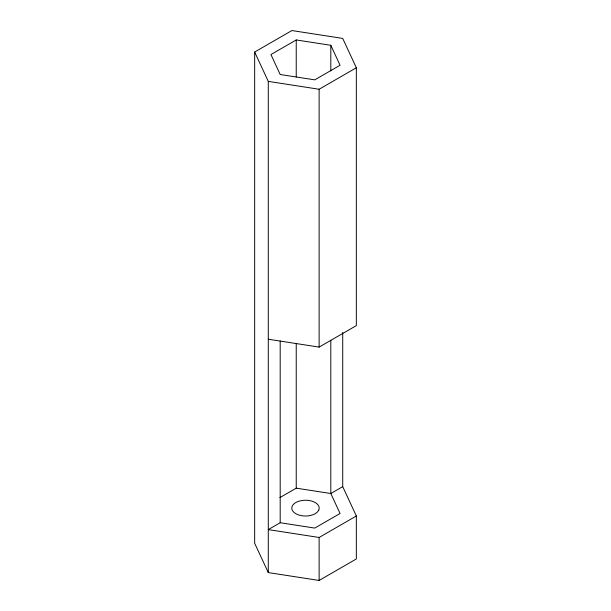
<?xml version="1.0" encoding="UTF-8"?>
<svg xmlns="http://www.w3.org/2000/svg" width="611" height="611" viewBox="0 0 611 611"><rect width="100%" height="100%" fill="white"/><g stroke="black" fill="none" stroke-linecap="round" stroke-linejoin="round"><path stroke-width="0.92" d="M342.718 332.43L342.718 486.639L356.335 515.99L356.335 558.966L319.125 580.45L268.282 572.583L254.665 543.232L254.665 52.034L291.875 30.55L342.718 38.417L356.335 67.768L356.335 325.61L319.125 347.101L268.282 339.235M296.236 39.944L270.933 54.555L280.189 74.511L314.764 79.858L340.067 65.247L330.811 45.29L296.236 39.944L296.236 76.994M254.665 52.034L268.282 81.385L319.125 89.252L356.335 67.768M279.907 497.591L296.236 488.166L330.811 493.512L342.718 486.639M330.811 340.258L330.811 493.512L340.067 513.469L314.764 528.08L280.189 522.733L268.282 529.607L319.125 537.474L356.335 515.99M330.811 45.29L330.811 70.937M319.125 89.252L319.125 347.101M319.125 537.474L319.125 580.45M296.236 343.481L296.236 488.166M280.189 340.923L280.189 522.733M268.282 81.385L268.282 572.583M318.721 510.17L317.353 512.071A13.686 7.897 0 0 1 295.823 513.714A13.686 7.897 0 0 1 298.657 501.28L301.956 500.493A13.686 7.897 0 0 1 318.721 510.17"/></g></svg>
